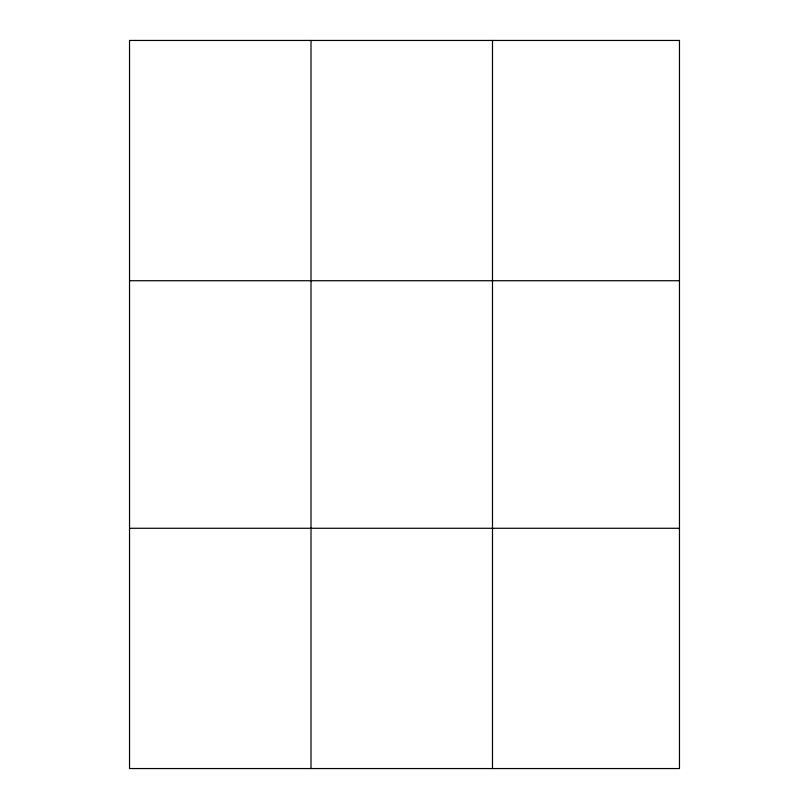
<?xml version="1.0" encoding="UTF-8"?>
<svg xmlns="http://www.w3.org/2000/svg" width="809" height="809" viewBox="0 0 809 809"><rect width="100%" height="100%" fill="white"/><g stroke="black" fill="none" stroke-linecap="round" stroke-linejoin="round"><path stroke-width="1.21" d="M311.01 768.55L311.01 40.45M492.489 768.55L492.489 40.45M129.531 280.723L679.469 280.723M129.531 528.277L679.469 528.277M679.469 40.45L679.469 768.55L129.531 768.55L129.531 40.45L679.469 40.45"/></g></svg>
